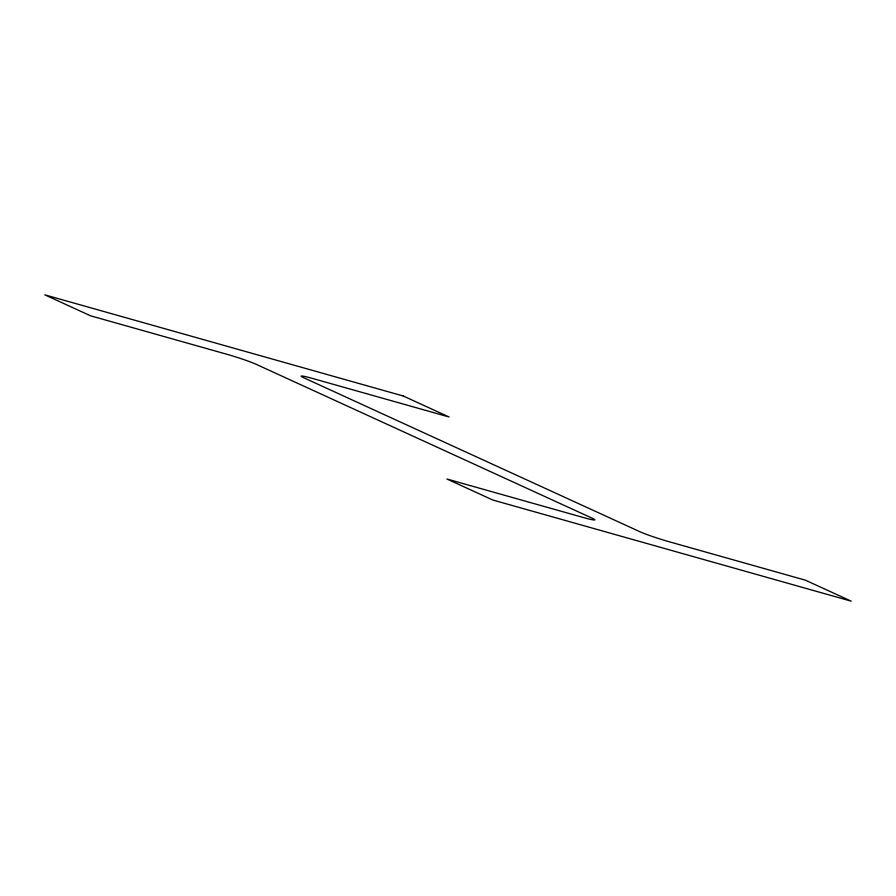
<?xml version="1.0" encoding="UTF-8"?>
<svg xmlns="http://www.w3.org/2000/svg" width="896" height="896" viewBox="0 0 896 896"><rect width="100%" height="100%" fill="white"/><g stroke="black" fill="none" stroke-linecap="round" stroke-linejoin="round"><path stroke-width="1.34" d="M403.267 396.01L44.8 294.84L90.586 315.806L227.181 354.357A22.557 1.501 17.9 0 1 256.245 364.347L592.323 518.269A22.557 1.501 17.9 0 1 583.531 517.574L446.947 479.024L492.733 499.99L851.2 601.16L805.414 580.194L668.819 541.643A22.557 1.501 17.9 0 1 639.755 531.653L303.677 377.731A22.557 1.501 17.9 0 1 312.469 378.426L449.053 416.976L403.267 396.01"/></g></svg>
